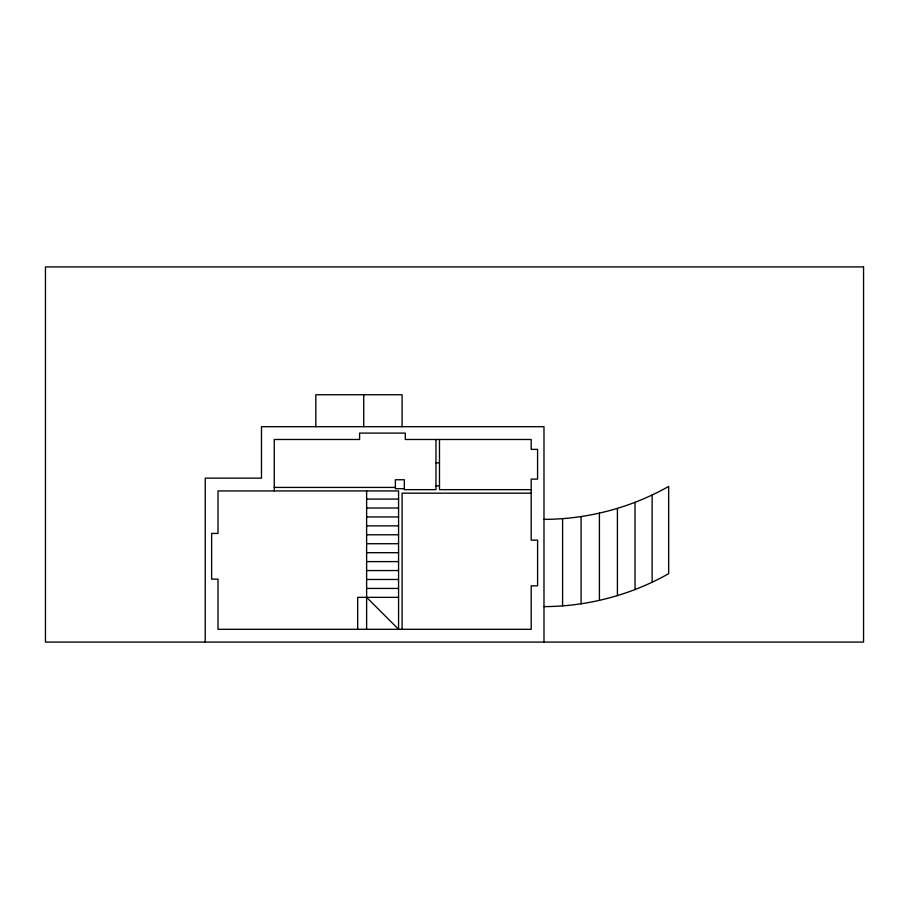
<?xml version="1.0" encoding="UTF-8"?>
<svg xmlns="http://www.w3.org/2000/svg" width="909" height="909" viewBox="0 0 909 909"><rect width="100%" height="100%" fill="white"/><g stroke="black" fill="none" stroke-linecap="round" stroke-linejoin="round"><path stroke-width="1.36" d="M543.98 519.369C587.475 519.278 630.789 507.824 668.66 486.44L668.66 573.681C630.789 595.077 587.475 606.519 543.98 606.61M435.968 462.806L439.479 462.806M435.968 485.815L439.479 485.815M274.268 487.417L395.381 487.417M404.323 488.69L395.381 488.69L395.381 479.747L404.323 479.747L404.323 489.656L435.968 489.656L435.968 439.479M531.197 489.656L439.479 489.656L439.479 439.479M531.197 493.167L402.085 493.167L402.096 629.301M366.622 499.086L398.574 499.086M366.622 508.017L398.574 508.017M366.622 516.948L398.574 516.948M366.622 525.868L398.574 525.868M366.622 534.787L398.574 534.787M366.622 543.718L398.574 543.718M366.622 552.683L398.574 552.683M366.622 561.603L398.574 561.603M366.622 570.545L398.574 570.545M366.622 579.476L398.574 579.476M366.622 588.43L398.574 588.43M398.574 597.349L357.669 597.349L357.669 629.301M366.622 597.349L398.574 629.301L398.574 490.928L218.024 490.928L218.024 533.435L211.627 533.435L211.627 579.135L218.012 579.135L218.012 629.301L531.197 629.301L531.197 585.839L537.594 585.839L537.594 540.139L531.197 540.139L531.197 479.111L537.583 479.111L537.583 449.387L531.197 449.387L531.197 439.479L405.289 439.479L405.289 433.093L359.589 433.093L359.589 439.479L274.268 439.479L274.268 490.928M652.139 495.03L652.139 582.271M635.027 502.382L635.027 589.623M617.416 508.461L617.416 595.702M599.417 513.21L599.417 600.451M581.101 516.63L581.101 603.871M562.591 518.687L562.591 605.928M543.98 642.084L543.98 426.696L261.485 426.696L261.485 478.145L205.241 478.145L205.229 642.084M402.085 426.696L402.085 394.745L315.809 394.745L315.809 426.696M366.622 490.928L366.622 629.301M363.736 394.745L363.736 426.696M863.55 266.916L45.45 266.916L45.45 642.084L863.55 642.084L863.55 266.916"/></g></svg>
